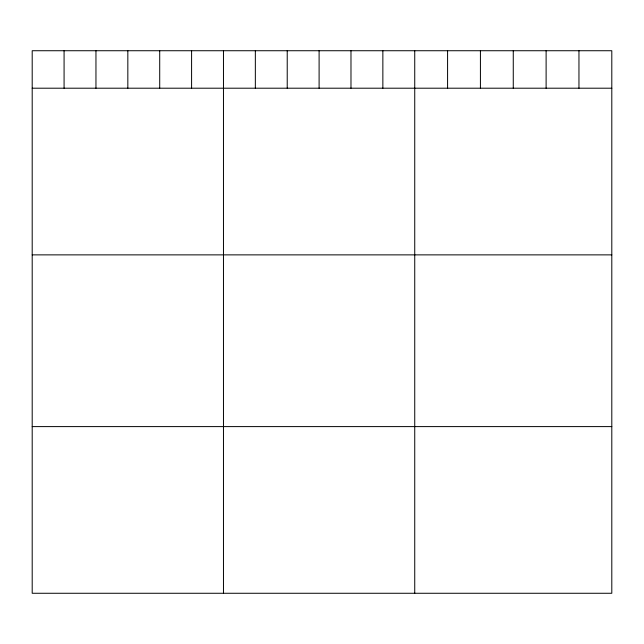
<?xml version="1.0" encoding="UTF-8"?>
<svg xmlns="http://www.w3.org/2000/svg" width="644" height="644" viewBox="0 0 644 644"><rect width="100%" height="100%" fill="white"/><g stroke="black" fill="none" stroke-linecap="round" stroke-linejoin="round"><path stroke-width="0.97" d="M611.8 88.204L611.8 593.269L32.2 593.269L32.2 50.731L611.8 50.731L611.8 88.204L32.2 88.204M32.2 254.871L611.8 254.871M32.2 426.602L611.8 426.602M578.956 50.731L578.956 88.204M546.112 50.731L546.112 88.204M513.268 50.731L513.268 88.204M480.424 50.731L480.424 88.204M447.58 50.731L447.58 88.204M414.736 50.731L414.736 593.269M382.858 50.731L382.858 88.204M350.98 50.731L350.98 88.204M319.102 50.731L319.102 88.204M287.224 50.731L287.224 88.204M255.346 50.731L255.346 88.204M223.468 50.731L223.468 593.269M191.59 50.731L191.59 88.204M159.712 50.731L159.712 88.204M127.834 50.731L127.834 88.204M95.956 50.731L95.956 88.204M64.078 50.731L64.078 88.204"/></g></svg>
